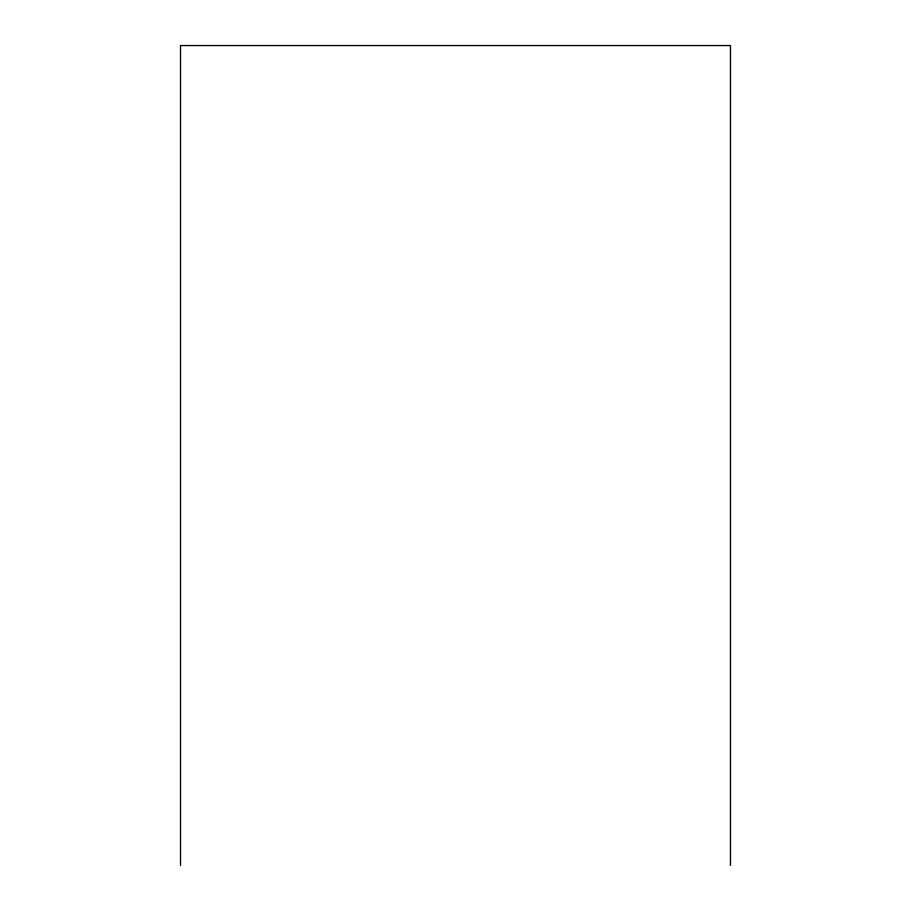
<?xml version="1.0" encoding="UTF-8"?>
<svg xmlns="http://www.w3.org/2000/svg" width="911" height="911" viewBox="0 0 911 911"><rect width="100%" height="100%" fill="white"/><g stroke="black" fill="none" stroke-linecap="round" stroke-linejoin="round"><path stroke-width="1.37" d="M730.474 865.45L730.474 45.55L180.526 45.55L180.526 865.45"/></g></svg>
